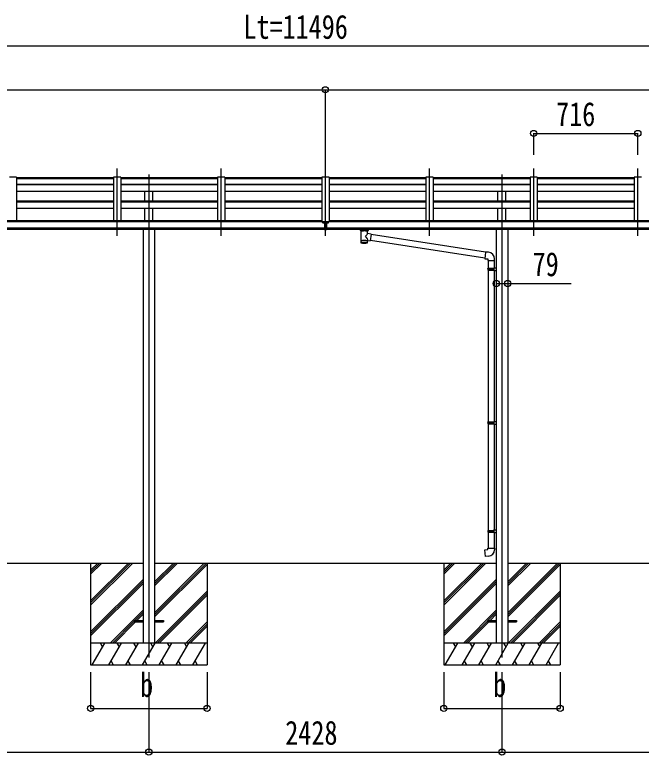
# Model space of a CAD drawing. Units: millimetres, scale not verified. Extents: x -21025 to 21025, y -14850 to 14850.
# Drawn here: x -1746 to 2560, y -8246 to -3156 of the extents above; entities that cross this region are included whole.
import ezdxf
from ezdxf.enums import TextEntityAlignment as Align

# ---------------------------------------------------------------- set-up
doc = ezdxf.new("R2010")
doc.units = ezdxf.units.MM
doc.header["$LTSCALE"] = 83
for name, color, linetype in [('0-3_YKK_12', 2, 'Continuous'), ('0-4_YKK_13', 4, 'Continuous'), ('0-5_YKK_A1', 4, 'Continuous'), ('0-6_YKK_D', 6, 'Continuous')]:
    doc.layers.add(name, color=color, linetype=linetype)
doc.styles.add('ＭＳ ゴシック', font='')
doc.styles.get('ＭＳ ゴシック').set_extended_font_data('MS Gothic')

msp = doc.modelspace()

# ---------------------------------------------------------------- linework, layer by layer
at = {"layer": '0-3_YKK_12'}
for p, q in [((-1042.9, -4674.92), (-1042.9, -4212.09)), ((-326.9, -4674.92), (-326.9, -4212.09)), ((389.1, -4674.92), (389.1, -4212.09)), ((1105.1, -4674.92), (1105.1, -4212.09)), ((1821.1, -4674.92), (1821.1, -4212.09)), ((2537.1, -4674.92), (2537.1, -4212.09)), ((-824.9, -4254.02), (-824.9, -7575.02)), ((1603.1, -4254.02), (1603.1, -7575.02))]:
    msp.add_line(p, q, dxfattribs=at)
at = {"layer": '0-4_YKK_13'}
for p, q in [((-1067.9, -4277.78), (-1733.9, -4277.78)), ((-351.9, -4277.78), (-1017.9, -4277.78)), ((364.1, -4277.78), (-301.9, -4277.78)), ((1080.1, -4277.78), (414.1, -4277.78)), ((1796.1, -4277.78), (1130.1, -4277.78)), ((2512.1, -4277.78), (1846.1, -4277.78)), ((382.6, -4576.68), (382.6, -4635.54)), ((374.63, -4584.36), (374.63, -4586.02)), ((374.63, -4585.26), (375.63, -4585.26)), ((375.63, -4586.02), (375.63, -4584.36)), ((376.63, -4585.12), (377.63, -4585.12)), ((382.6, -4622.38), (395.6, -4622.38)), ((401.57, -4585.12), (400.57, -4585.12)), ((402.57, -4584.36), (402.57, -4586.02)), ((402.57, -4585.26), (403.57, -4585.26)), ((403.57, -4586.02), (403.57, -4584.36)), ((629.6, -4638.51), (629.6, -4632.39)), ((633.7, -4643.01), (633.68, -4723.3)), ((679.5, -4660.58), (679.5, -4643)), ((704.72, -4664.49), (679.5, -4660.58)), ((683.6, -4638.51), (683.6, -4632.39)), ((704.72, -4664.49), (697.7, -4709.75)), ((1489.59, -4788.31), (704.41, -4666.5)), ((679.52, -4723.3), (679.5, -4706.67)), ((679.5, -4706.92), (697.7, -4709.75)), ((1485.92, -4830.25), (697.97, -4708.01)), ((1510.52, -4789.07), (1489.68, -4787.24)), ((1551.6, -4844.81), (1551.6, -4833.89)), ((1505.6, -4844.81), (1551.6, -4844.81)), ((1507.6, -4844.81), (1507.6, -4899.25)), ((1549.6, -4844.81), (1549.6, -4896.69)), ((1505.6, -4901.25), (1506.6, -4899.25)), ((1505.6, -4901.25), (1549.6, -4901.25)), ((1505.6, -4901.25), (1505.6, -4909.25)), ((1505.6, -4909.25), (1549.6, -4909.25)), ((1505.6, -4909.25), (1506.6, -4911.25)), ((1506.6, -4899.25), (1549.6, -4899.25)), ((1506.6, -4911.25), (1549.6, -4911.25)), ((1507.6, -4911.25), (1507.6, -5955.44)), ((1545.12, -4901.25), (1544.69, -4899.25)), ((1547.6, -4896.75), (1563.6, -4896.28)), ((1547.6, -4898.75), (1547.6, -4896.75)), ((1547.6, -4898.75), (1549.6, -4898.75)), ((1547.6, -4913.75), (1547.6, -4911.75)), ((1547.6, -4913.75), (1563.6, -4914.22)), ((1549.6, -4913.81), (1549.6, -5952.88)), ((1563.6, -4896.28), (1563.6, -4914.22)), ((1547.6, -5952.94), (1563.6, -5952.47)), ((1547.6, -5954.94), (1547.6, -5952.94)), ((1547.6, -5954.94), (1549.6, -5954.94)), ((1563.6, -5952.47), (1563.6, -5970.41)), ((1505.6, -5957.44), (1506.6, -5955.44)), ((1505.6, -5957.44), (1549.6, -5957.44)), ((1505.6, -5957.44), (1505.6, -5965.44)), ((1505.6, -5965.44), (1549.6, -5965.44)), ((1505.6, -5965.44), (1506.6, -5967.44)), ((1506.6, -5955.44), (1549.6, -5955.44)), ((1506.6, -5967.44), (1549.6, -5967.44)), ((1507.6, -5967.44), (1507.6, -6700.6)), ((1545.12, -5957.44), (1544.69, -5955.44)), ((1547.6, -5969.94), (1547.6, -5967.94)), ((1547.6, -5969.94), (1563.6, -5970.41)), ((1549.6, -5970), (1549.6, -6698.04)), ((1505.6, -6702.6), (1506.6, -6700.6)), ((1505.6, -6702.6), (1549.6, -6702.6)), ((1505.6, -6702.6), (1505.6, -6710.6)), ((1505.6, -6710.6), (1549.6, -6710.6)), ((1505.6, -6710.6), (1506.6, -6712.6)), ((1506.6, -6700.6), (1549.6, -6700.6)), ((1506.6, -6712.6), (1549.6, -6712.6)), ((1507.6, -6712.6), (1507.6, -6822.6)), ((1545.12, -6702.6), (1544.69, -6700.6)), ((1547.6, -6698.1), (1563.6, -6697.63)), ((1547.6, -6700.1), (1547.6, -6698.1)), ((1547.6, -6700.1), (1549.6, -6700.1)), ((1547.6, -6715.1), (1547.6, -6713.1)), ((1547.6, -6715.1), (1563.6, -6715.57)), ((1549.6, -6715.16), (1549.6, -6822.6)), ((1563.6, -6697.63), (1563.6, -6715.57)), ((1505.6, -6822.6), (1551.6, -6822.6)), ((1505.6, -6832.6), (1505.6, -6822.6)), ((1551.6, -6822.6), (1551.6, -6833.52)), ((-924.9, -7320.49), (-864.4, -7320.49)), ((-924.9, -7320.49), (-924.9, -7329.49)), ((-785.4, -7320.49), (-724.9, -7320.49)), ((-724.9, -7320.49), (-724.9, -7329.49)), ((1503.1, -7320.49), (1563.6, -7320.49)), ((1503.1, -7320.49), (1503.1, -7329.49)), ((1642.6, -7320.49), (1703.1, -7320.49)), ((1703.1, -7320.49), (1703.1, -7329.49)), ((-924.9, -7329.49), (-864.4, -7329.49)), ((-785.4, -7329.49), (-724.9, -7329.49)), ((1503.1, -7329.49), (1563.6, -7329.49)), ((1642.6, -7329.49), (1703.1, -7329.49))]:
    msp.add_line(p, q, dxfattribs=at)
for points in [[(382.6, -4576.68), (395.6, -4576.68), (395.6, -4635.54), (382.6, -4635.54)], [(373.63, -4584.22), (372.63, -4584.22), (372.63, -4585.12), (373.63, -4585.12)], [(375.63, -4583.32), (375.63, -4582.42), (374.63, -4582.42), (374.63, -4583.32)], [(374.63, -4586.02), (374.63, -4586.92), (375.63, -4586.92), (375.63, -4586.02)], [(377.63, -4585.12), (377.63, -4584.22), (376.63, -4584.22)], [(400.57, -4585.12), (400.57, -4584.22), (401.57, -4584.22)], [(402.57, -4583.32), (402.57, -4582.42), (403.57, -4582.42), (403.57, -4583.32)], [(403.57, -4586.02), (403.57, -4586.92), (402.57, -4586.92), (402.57, -4586.02)], [(404.57, -4584.22), (405.57, -4584.22), (405.57, -4585.12), (404.57, -4585.12)], [(629.64, -4638.57), (629.61, -4638.21), (629.86, -4637.25), (630.38, -4636.37), (631.18, -4635.53), (632.3, -4634.73), (633.7, -4634.01)], [(629.64, -4638.45), (629.61, -4638.81), (629.86, -4639.77), (630.38, -4640.65), (631.18, -4641.49), (632.3, -4642.28), (633.7, -4643.01)], [(679.5, -4634.02), (679.73, -4634.11), (681.09, -4634.85), (682.2, -4635.7), (682.96, -4636.56), (683.42, -4637.46), (683.59, -4638.35)], [(679.5, -4643), (679.73, -4642.9), (681.09, -4642.17), (682.2, -4641.32), (682.96, -4640.46), (683.42, -4639.56), (683.59, -4638.67)], [(1489.68, -4787.24), (1485.68, -4833.07), (1505.6, -4834.81), (1505.6, -4844.81)], [(1545.12, -4901.25), (1545.12, -4909.25), (1544.69, -4911.25)], [(1547.6, -4911.75), (1549.6, -4911.75), (1549.6, -4898.75)], [(1547.6, -5967.94), (1549.6, -5967.94), (1549.6, -5954.94)], [(1545.12, -5957.44), (1545.12, -5965.44), (1544.69, -5967.44)], [(1545.12, -6702.6), (1545.12, -6710.6), (1544.69, -6712.6)], [(1547.6, -6713.1), (1549.6, -6713.1), (1549.6, -6700.1)], [(1510.52, -6878.35), (1489.68, -6880.17), (1485.68, -6834.34), (1505.6, -6832.6)]]:
    msp.add_lwpolyline(points, dxfattribs=at)
for centre, radius, start, end in [((646.67, -4683.73), 51.38, 92.46126, 104.61963), ((666.55, -4683.73), 51.38, 75.38037, 87.53874), ((1506.6, -4833.89), 45, 0, 85), ((1506.6, -6833.52), 45, 275, 0)]:
    msp.add_arc(centre, radius, start, end, dxfattribs=at)
for centre, major_axis in [((375.13, -4584.37), (5.9, 0)), ((403.07, -4584.37), (-5.9, 0))]:
    msp.add_ellipse(centre, major_axis=major_axis, ratio=0.9, dxfattribs=at)
for centre, major_axis, ratio, start_param, end_param in [((375.13, -4584.67), (5.9, 0), 0.9, 6.2831853, 9.424778), ((403.07, -4584.67), (-5.9, 0), 0.9, 3.1415927, 6.2831853), ((373.63, -4583.32), (-1, 0), 0.9, 1.5707963, 3.1415927), ((373.63, -4586.02), (1, 0), 0.9, 6.2831853, 7.8539816), ((373.63, -4584.36), (1, 0), 0.9, 6.2831853, 6.9023328), ((376.63, -4583.32), (1, 0), 0.9, 3.1415927, 4.712389), ((376.63, -4584.36), (-1, 0), 0.9, 5.6640378, 6.2831853), ((376.63, -4586.02), (-1, 0), 0.9, 4.712389, 6.2831853), ((401.57, -4583.32), (-1, 0), 0.9, 1.5707963, 3.1415927), ((401.57, -4586.02), (1, 0), 0.9, 6.2831853, 7.8539816), ((401.57, -4584.36), (1, 0), 0.9, 6.2831853, 6.9023328), ((404.57, -4583.32), (1, 0), 0.9, 3.1415927, 4.712389), ((404.57, -4584.36), (-1, 0), 0.9, 5.6640378, 6.2831853), ((404.57, -4586.02), (-1, 0), 0.9, 4.712389, 6.2831853), ((656.6, -4644.2), (-22.91, -0.42), 0.072511, 4.711586, 6.2823824), ((656.62, -4642.57), (-22.91, -0.42), 0.072511, 4.711586, 6.2823824), ((656.57, -4642.58), (22.92, -0.42), 0.07247, 0.0008089, 1.5716053), ((656.57, -4644.2), (22.92, -0.42), 0.07247, 0.0008089, 1.5716053), ((656.6, -4680.13), (-22.81, 26.62), 0.234429, 3.1563334, 4.5976381), ((659.15, -4682.78), (20.32, 22.25), 0.045535, 4.9756507, 6.2441899), ((667.6, -4638.51), (16, 0), 0.361356, 0, 0.0194874), ((667.6, -4638.51), (16, 0), 0.361356, 6.2636979, 6.2831853), ((656.6, -4723.3), (22.92, 0), 0.101955, 6.2829723, 9.4248207), ((656.6, -4723.3), (22.92, 0), 0.101955, 3.1415499, 6.2833984), ((656.6, -4710.86), (22.91, 0), 0.122865, 6.2831853, 9.424778)]:
    msp.add_ellipse(centre, major_axis=major_axis, ratio=ratio, start_param=start_param, end_param=end_param, dxfattribs=at)
at = {"layer": '0-5_YKK_A1'}
for p, q in [((-1733.9, -4272.29), (-1783.9, -4272.29)), ((-1733.9, -4272.29), (-1733.9, -4572.48)), ((-1067.9, -4272.29), (-1067.9, -4572.48)), ((-1017.9, -4272.29), (-1067.9, -4272.29)), ((-1017.9, -4272.29), (-1017.9, -4572.48)), ((-351.9, -4272.29), (-351.9, -4572.48)), ((-301.9, -4272.29), (-351.9, -4272.29)), ((-301.9, -4272.29), (-301.9, -4572.48)), ((364.1, -4272.29), (364.1, -4579.01)), ((414.1, -4272.29), (364.1, -4272.29)), ((414.1, -4272.29), (414.1, -4579.01)), ((1080.1, -4272.29), (1080.1, -4572.48)), ((1130.1, -4272.29), (1080.1, -4272.29)), ((1130.1, -4272.29), (1130.1, -4572.48)), ((1796.1, -4272.29), (1796.1, -4572.48)), ((1846.1, -4272.29), (1796.1, -4272.29)), ((1846.1, -4272.29), (1846.1, -4572.48)), ((2512.1, -4272.29), (2512.1, -4572.48)), ((2562.1, -4272.29), (2512.1, -4272.29)), ((-1067.9, -4284.85), (-1733.9, -4284.85)), ((-1067.9, -4322.38), (-1733.9, -4322.38)), ((-1067.9, -4326.09), (-1733.9, -4326.09)), ((-351.9, -4284.85), (-1017.9, -4284.85)), ((-351.9, -4322.38), (-1017.9, -4322.38)), ((-351.9, -4326.09), (-1017.9, -4326.09)), ((364.1, -4284.85), (-301.9, -4284.85)), ((364.1, -4322.38), (-301.9, -4322.38)), ((364.1, -4326.09), (-301.9, -4326.09)), ((1080.1, -4284.85), (414.1, -4284.85)), ((1080.1, -4322.38), (414.1, -4322.38)), ((1080.1, -4326.09), (414.1, -4326.09)), ((1796.1, -4284.85), (1130.1, -4284.85)), ((1796.1, -4322.38), (1130.1, -4322.38)), ((1796.1, -4326.09), (1130.1, -4326.09)), ((2512.1, -4284.85), (1846.1, -4284.85)), ((2512.1, -4322.38), (1846.1, -4322.38)), ((2512.1, -4326.09), (1846.1, -4326.09)), ((-1067.9, -4370.6), (-1733.9, -4370.6)), ((-351.9, -4370.6), (-1017.9, -4370.6)), ((-852.4, -4436.47), (-852.4, -4370.6)), ((-797.4, -4436.47), (-797.4, -4370.6)), ((364.1, -4370.6), (-301.9, -4370.6)), ((1080.1, -4370.6), (414.1, -4370.6)), ((1796.1, -4370.6), (1130.1, -4370.6)), ((1575.6, -4436.47), (1575.6, -4370.6)), ((1630.6, -4436.47), (1630.6, -4370.6)), ((2512.1, -4370.6), (1846.1, -4370.6)), ((-1067.9, -4436.47), (-1733.9, -4436.47)), ((-1067.9, -4443.27), (-1733.9, -4443.27)), ((-351.9, -4436.47), (-1017.9, -4436.47)), ((-351.9, -4443.27), (-1017.9, -4443.27)), ((364.1, -4436.47), (-301.9, -4436.47)), ((364.1, -4443.27), (-301.9, -4443.27)), ((1080.1, -4436.47), (414.1, -4436.47)), ((1080.1, -4443.27), (414.1, -4443.27)), ((1796.1, -4436.47), (1130.1, -4436.47)), ((1796.1, -4443.27), (1130.1, -4443.27)), ((2512.1, -4436.47), (1846.1, -4436.47)), ((2512.1, -4443.27), (1846.1, -4443.27)), ((-1067.9, -4486.82), (-1733.9, -4486.82)), ((-351.9, -4486.82), (-1017.9, -4486.82)), ((-852.4, -4572.48), (-852.4, -4486.82)), ((-797.4, -4572.48), (-797.4, -4486.82)), ((364.1, -4486.82), (-301.9, -4486.82)), ((1080.1, -4486.82), (414.1, -4486.82)), ((1796.1, -4486.82), (1130.1, -4486.82)), ((1575.6, -4572.48), (1575.6, -4486.82)), ((1630.6, -4572.48), (1630.6, -4486.82)), ((2512.1, -4486.82), (1846.1, -4486.82)), ((382.6, -4579.01), (-5332.4, -4579.01)), ((359.1, -4572.48), (-5308.9, -4572.48)), ((359.1, -4579.05), (359.1, -4572.48)), ((6110.6, -4579.01), (395.6, -4579.01)), ((6087.1, -4572.48), (419.1, -4572.48)), ((419.1, -4579.05), (419.1, -4572.48)), ((-5332.4, -4620.41), (382.6, -4620.41)), ((395.6, -4620.41), (6110.6, -4620.41)), ((382.6, -4632.22), (-5332.4, -4632.18)), ((-864.4, -4632.24), (-864.4, -7475.02)), ((-785.4, -4632.24), (-785.4, -7475.02)), ((6110.6, -4632.25), (395.6, -4632.22)), ((1563.6, -4632.2), (1563.6, -7475.02)), ((1642.6, -4632.2), (1642.6, -7475.02)), ((-4085.4, -6925), (-864.4, -6925)), ((-1224.9, -6925), (-1224.9, -7625)), ((-1224.9, -7185.73), (-964.17, -6925)), ((-1224.9, -7199.87), (-950.03, -6925)), ((-1224.9, -7214.01), (-935.89, -6925)), ((-1224.9, -7001.88), (-1148.02, -6925)), ((-1224.9, -6987.74), (-1162.16, -6925)), ((-1224.9, -6973.6), (-1176.3, -6925)), ((-785.4, -6925), (1563.6, -6925)), ((-785.4, -7266.73), (-443.67, -6925)), ((-785.4, -7280.87), (-429.53, -6925)), ((-785.4, -7082.88), (-627.52, -6925)), ((-785.4, -7068.74), (-641.66, -6925)), ((-785.4, -7054.6), (-655.8, -6925)), ((-785.4, -7295.01), (-424.9, -6934.51)), ((-424.9, -6925), (-424.9, -7625)), ((1203.1, -6925), (1203.1, -7625)), ((1203.1, -7185.73), (1463.83, -6925)), ((1203.1, -7199.87), (1477.97, -6925)), ((1203.1, -7214.01), (1492.11, -6925)), ((1203.1, -7001.88), (1279.98, -6925)), ((1203.1, -6987.74), (1265.84, -6925)), ((1203.1, -6973.6), (1251.7, -6925)), ((1642.6, -6925), (4863.6, -6925)), ((1642.6, -7266.73), (1984.33, -6925)), ((1642.6, -7280.87), (1998.47, -6925)), ((1642.6, -7082.88), (1800.48, -6925)), ((1642.6, -7068.74), (1786.34, -6925)), ((1642.6, -7054.6), (1772.2, -6925)), ((1642.6, -7295.01), (2003.1, -6934.51)), ((2003.1, -6925), (2003.1, -7625)), ((-1224.9, -7397.86), (-864.4, -7037.36)), ((-1224.9, -7412), (-864.4, -7051.5)), ((-1224.9, -7426.14), (-864.4, -7065.65)), ((1203.1, -7397.86), (1563.6, -7037.36)), ((1203.1, -7412), (1563.6, -7051.5)), ((1203.1, -7426.14), (1563.6, -7065.65)), ((-781.54, -7475), (-424.9, -7118.36)), ((1646.46, -7475), (2003.1, -7118.36)), ((-767.4, -7475), (-424.9, -7132.5)), ((-753.26, -7475), (-424.9, -7146.64)), ((1660.6, -7475), (2003.1, -7132.5)), ((1674.74, -7475), (2003.1, -7146.64)), ((-1089.91, -7475), (-864.4, -7249.49)), ((-921.26, -7320.49), (-864.4, -7263.63)), ((-907.11, -7320.49), (-864.4, -7277.78)), ((1338.09, -7475), (1563.6, -7249.49)), ((1506.74, -7320.49), (1563.6, -7263.63)), ((1520.89, -7320.49), (1563.6, -7277.78)), ((-1075.77, -7475), (-924.9, -7324.13)), ((1352.23, -7475), (1503.1, -7324.13)), ((-1061.63, -7475), (-916.11, -7329.49)), ((-569.41, -7475), (-424.9, -7330.49)), ((-555.27, -7475), (-424.9, -7344.63)), ((-541.13, -7475), (-424.9, -7358.78)), ((1366.37, -7475), (1511.89, -7329.49)), ((1858.59, -7475), (2003.1, -7330.49)), ((1872.73, -7475), (2003.1, -7344.63)), ((1886.87, -7475), (2003.1, -7358.78)), ((-424.9, -7475), (-1224.9, -7475)), ((-1214.61, -7625), (-1128.01, -7475)), ((-1143.01, -7500.98), (-1158.01, -7475)), ((-1099.14, -7625), (-1012.54, -7475)), ((-1027.54, -7500.98), (-1042.54, -7475)), ((-983.67, -7625), (-897.07, -7475)), ((-912.07, -7500.98), (-927.07, -7475)), ((-868.2, -7625), (-781.6, -7475)), ((-796.6, -7500.98), (-811.6, -7475)), ((-752.73, -7625), (-666.13, -7475)), ((-681.13, -7500.98), (-696.13, -7475)), ((-637.26, -7625), (-550.66, -7475)), ((-580.66, -7475), (-565.66, -7500.98)), ((-521.79, -7625), (-435.19, -7475)), ((2003.1, -7475), (1203.1, -7475)), ((1213.39, -7625), (1299.99, -7475)), ((1284.99, -7500.98), (1269.99, -7475)), ((1328.86, -7625), (1415.46, -7475)), ((1400.46, -7500.98), (1385.46, -7475)), ((1444.33, -7625), (1530.93, -7475)), ((1515.93, -7500.98), (1500.93, -7475)), ((1559.8, -7625), (1646.4, -7475)), ((1631.4, -7500.98), (1616.4, -7475)), ((1675.27, -7625), (1761.87, -7475)), ((1746.87, -7500.98), (1731.87, -7475)), ((1790.74, -7625), (1877.34, -7475)), ((1847.34, -7475), (1862.34, -7500.98)), ((1906.21, -7625), (1992.81, -7475)), ((-1224.9, -7625), (-424.9, -7625)), ((-1084.14, -7599.02), (-1069.14, -7625)), ((-968.67, -7599.02), (-953.67, -7625)), ((-853.2, -7599.02), (-838.2, -7625)), ((-737.73, -7599.02), (-722.73, -7625)), ((-622.26, -7599.02), (-607.26, -7625)), ((-506.79, -7599.02), (-491.79, -7625)), ((1203.1, -7625), (2003.1, -7625)), ((1343.86, -7599.02), (1358.86, -7625)), ((1459.33, -7599.02), (1474.33, -7625)), ((1574.8, -7599.02), (1589.8, -7625)), ((1690.27, -7599.02), (1705.27, -7625)), ((1805.74, -7599.02), (1820.74, -7625)), ((1921.21, -7599.02), (1936.21, -7625))]:
    msp.add_line(p, q, dxfattribs=at)
at = {"layer": '0-6_YKK_D'}
for p, q in [((5837.1, -3371.86), (-5058.9, -3371.86)), ((-5338.9, -3671.86), (389.1, -3671.86)), ((389.1, -4227.78), (389.1, -3670.86)), ((389.1, -4227.78), (389.1, -3670.86)), ((389.1, -3671.86), (6117.1, -3671.86)), ((1821.1, -4118.96), (1821.1, -3970.86)), ((1821.1, -3971.86), (2537.1, -3971.86)), ((2537.1, -4119.96), (2537.1, -3970.86)), ((1563.6, -5003.58), (1563.6, -5002.58)), ((1642.6, -5003.58), (1642.6, -5002.58)), ((-1224.9, -7675.21), (-1224.9, -7926)), ((-824.9, -7675), (-824.9, -8226)), ((-824.9, -7675.01), (-824.9, -8226)), ((-424.9, -7675.21), (-424.9, -7926)), ((1203.1, -7675.21), (1203.1, -7926)), ((1603.1, -7675), (1603.1, -8226)), ((1603.1, -7675.01), (1603.1, -8226)), ((2003.1, -7675.21), (2003.1, -7926)), ((-1224.9, -7925), (-424.9, -7925)), ((1203.1, -7925), (2003.1, -7925)), ((-4124.9, -8225), (-824.9, -8225)), ((-824.9, -8225), (1603.1, -8225)), ((1603.1, -8225), (4903.1, -8225))]:
    msp.add_line(p, q, dxfattribs=at)
msp.add_lwpolyline([(1563.6, -5003.58), (1642.6, -5003.58), (2078.6, -5003.58)], dxfattribs=at)
for centre in [(389.1, -3671.86), (389.1, -3671.86), (1821.1, -3971.86), (2537.1, -3971.86), (1563.6, -5003.58), (1642.6, -5003.58), (-1224.9, -7925), (-424.9, -7925), (1203.1, -7925), (2003.1, -7925), (-824.9, -8225), (-824.9, -8225), (1603.1, -8225), (1603.1, -8225)]:
    msp.add_circle(centre, 21.25, dxfattribs=at)

# ---------------------------------------------------------------- texts
at = {"layer": '0-6_YKK_D', "style": 'ＭＳ ゴシック', "width": 0.8}
for s, p in [('Lt=11496', (-174.9, -3370.86)), ('716', (1975.1, -3970.86)), ('79', (1813.6, -5002.58)), ('b', (-884.9, -7895)), ('b', (1543.1, -7895)), ('2428', (113.1, -8224))]:
    msp.add_text(s, height=165, dxfattribs=at).set_placement(p, align=Align.BOTTOM_LEFT)

doc.saveas('drawing.dxf')
